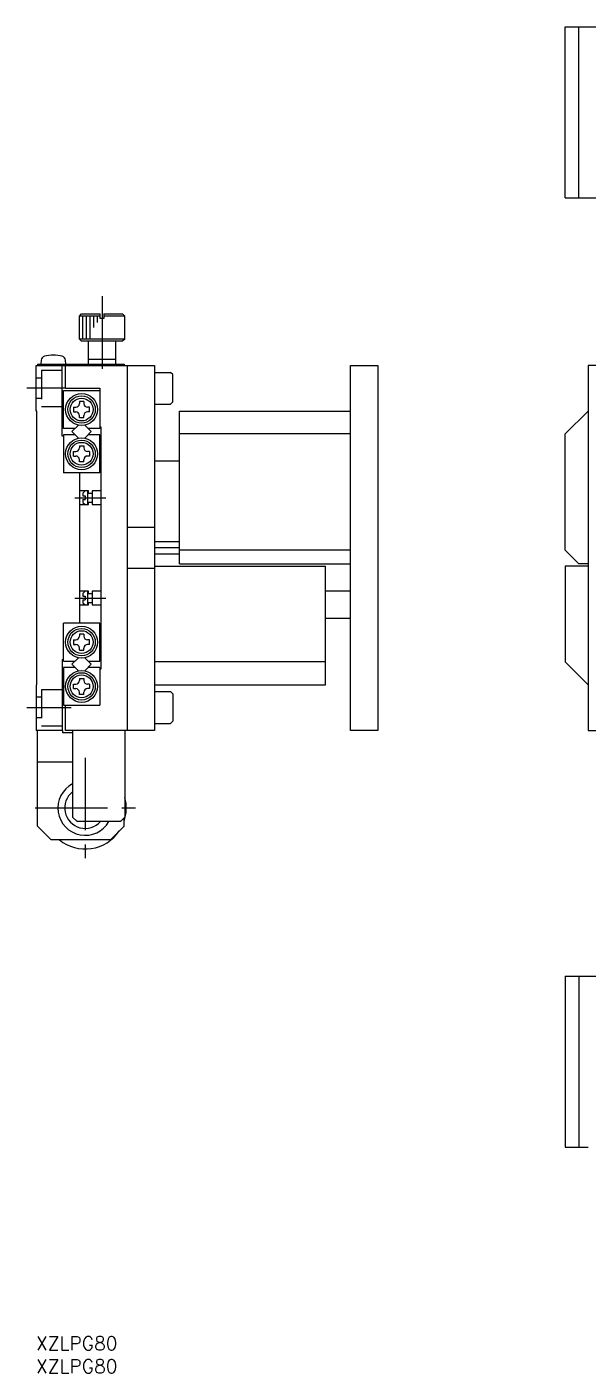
# Model space of a CAD drawing. Extents: x -2 to 365, y -8 to 319.
# Drawn here: x -2 to 121.1, y -8 to 287.1 of the extents above; entities that cross this region are included whole.
import ezdxf

# ---------------------------------------------------------------- set-up
doc = ezdxf.new("R2010")
doc.units = 0
doc.header["$LTSCALE"] = 0.5
doc.linetypes.add('CENTER', pattern=[50.8, 31.75, -6.35, 6.35, -6.35])
doc.linetypes.add('DASHED', pattern=[19.05, 12.7, -6.35])
for name, color, linetype in [('MSM_CENTER', 1, 'CENTER'), ('MSM_CONTINUOUS', 7, 'CONTINUOUS'), ('MSM_DASHED', 4, 'DASHED'), ('MSM_NARROW', 5, 'CONTINUOUS'), ('MSM_PART_NUMBER', 7, 'CONTINUOUS')]:
    doc.layers.add(name, color=color, linetype=linetype)
doc.styles.get("Standard").update_dxf_attribs({"font": 'txt.shx', "height": 3, "bigfont": 'bigfont.shx'})

# ---------------------------------------------------------------- blocks, each defined once
blk = doc.blocks.new('*U2')
at = {"layer": 'MSM_PART_NUMBER'}
blk.add_text('XZLPG80', height=3, dxfattribs=at).set_placement((0, -3))
blk = doc.blocks.new('*U3')
at = {"layer": 'MSM_PART_NUMBER'}
blk.add_text('XZLPG80', height=3, dxfattribs=at).set_placement((0, -8))

msp = doc.modelspace()

# ---------------------------------------------------------------- linework, layer by layer
at = {"layer": 'MSM_CENTER'}
for p, q in [((14.499997, 228.071057), (14.499997, 210.808803)), ((6.499997, 207.903058), (-2, 207.903057)), ((8.5, 183.903057), (15.299998, 183.903057)), ((8.5, 161.903057), (15.299998, 161.903057)), ((-2, 137.903057), (7.7, 137.903057)), ((10.799998, 126.903056), (10.799998, 104.903056)), ((-0.200002, 115.903056), (21.799998, 115.903056))]:
    msp.add_line(p, q, dxfattribs=at)
at = {"layer": 'MSM_CONTINUOUS'}
for p, q in [((116.091477, 287.134723), (206.091471, 287.134723)), ((116.091477, 249.634718), (116.091477, 287.134723)), ((119.091477, 249.634718), (119.091477, 287.134723)), ((116.091477, 249.634718), (206.091474, 249.634718)), ((9.5, 223.703056), (10, 224.203055)), ((9.5, 218.703056), (9.5, 223.703056)), ((14.100008, 223.703052), (9.500004, 223.703052)), ((10.000004, 224.203055), (14.100005, 224.203055)), ((14.100005, 223.203056), (14.100005, 224.203052)), ((14.900005, 223.203056), (14.100005, 223.203056)), ((14.900005, 224.203052), (14.900005, 223.203056)), ((14.900008, 224.203055), (19, 224.203055)), ((19.500003, 223.703052), (14.900008, 223.703052)), ((19, 224.203055), (19.5, 223.703056)), ((19.5, 218.703056), (19.5, 223.703056)), ((19.5, 218.703056), (9.5, 218.703056)), ((10, 218.203056), (9.5, 218.703056)), ((19.5, 218.703056), (19, 218.203056)), ((19, 218.203056), (10, 218.203056)), ((11.499997, 213.203059), (11.499997, 218.203056)), ((17.5, 213.203059), (17.5, 218.203056)), ((-0.000002, 212.903059), (20, 212.903059)), ((0, 202.903057), (0, 212.903057)), ((0.3, 213.203059), (0.3, 212.903059)), ((0.3, 213.203059), (19.3, 213.203059)), ((1.124125, 214.050308), (1.05, 213.203059)), ((5.7, 197.403057), (5.7, 212.903057)), ((6.55, 213.203059), (6.475875, 214.050308)), ((6.499997, 207.903059), (6.499997, 212.903059)), ((17.5, 214.203059), (11.499997, 214.203059)), ((19.3, 213.203059), (19.3, 212.903059)), ((20, 212.903059), (20, 132.903057)), ((20, 212.903056), (26.000003, 212.903056)), ((26.000003, 212.90305), (26.000003, 132.903061)), ((69.000004, 212.903056), (74.999997, 212.903056)), ((69.000004, 132.903061), (69.000004, 212.903056)), ((74.999997, 212.903056), (74.999997, 132.903061)), ((201.091471, 212.903062), (121.091472, 212.903062)), ((121.091472, 212.903062), (121.091472, 132.903057)), ((26, 211.403056), (29.5, 211.403056)), ((30, 210.903056), (29.5, 211.403056)), ((30, 204.903057), (30, 210.903056)), ((6, 199.103057), (6, 207.403057)), ((6, 207.403057), (14, 207.403057)), ((6.499997, 207.903058), (14, 207.903059)), ((14, 207.903059), (14, 199.103057)), ((8.25, 203.753057), (8.25, 202.753056)), ((8.25, 203.753057), (8.7, 203.753057)), ((10.5, 205.003056), (9.499999, 205.003056)), ((9.499999, 205.003056), (9.499999, 204.553057)), ((10.5, 205.003056), (10.5, 204.553057)), ((11.749999, 203.753057), (11.3, 203.753057)), ((11.749999, 202.753056), (11.749999, 203.753057)), ((26, 204.403057), (29.5, 204.403057)), ((30, 204.903057), (29.5, 204.403057)), ((0.2, 202.903057), (0, 202.903057)), ((0.2, 142.903057), (0.2, 202.903057)), ((8.25, 202.753056), (8.7, 202.753056)), ((9.499999, 201.503057), (9.499999, 201.953057)), ((9.499999, 201.503057), (10.5, 201.503057)), ((10.5, 201.503057), (10.5, 201.953057)), ((11.749999, 202.753056), (11.3, 202.753056)), ((31.5, 202.903057), (69.000004, 202.903057)), ((31.5, 169.403055), (31.5, 202.903053)), ((116.091473, 197.903063), (121.091472, 202.903063)), ((8.57868, 199.103057), (6, 199.103057)), ((7.87868, 198.403057), (9.299498, 199.823875)), ((9.299498, 196.982239), (7.87868, 198.403057)), ((10.700501, 199.823875), (12.12132, 198.403057)), ((12.12132, 198.403057), (10.700501, 196.982239)), ((14, 199.103057), (11.42132, 199.103057)), ((14.299998, 199.403057), (14, 199.403057)), ((14.299998, 146.403057), (14.299998, 199.403057)), ((69.000004, 197.903057), (31.5, 197.903057)), ((116.091473, 172.403061), (116.091473, 197.903063)), ((6, 197.403057), (5.7, 197.403057)), ((8.57868, 197.703057), (6, 197.703057)), ((6, 197.703057), (6, 189.403057)), ((9.499999, 195.303057), (10.5, 195.303057)), ((9.499999, 195.303057), (9.499999, 194.853057)), ((10.5, 195.303057), (10.5, 194.853057)), ((14, 197.703057), (11.42132, 197.703057)), ((14, 189.403057), (14, 197.703057)), ((8.25, 193.053057), (8.25, 194.053058)), ((8.25, 194.053058), (8.7, 194.053058)), ((8.25, 193.053057), (8.7, 193.053057)), ((9.499999, 191.803058), (9.499999, 192.253057)), ((10.5, 191.803058), (10.5, 192.253057)), ((11.749999, 194.053058), (11.3, 194.053058)), ((11.749999, 193.053057), (11.3, 193.053057)), ((11.749999, 194.053058), (11.749999, 193.053057)), ((31.5, 191.903054), (26.000003, 191.903054)), ((14, 189.403057), (6, 189.403057)), ((10.5, 191.803058), (9.499999, 191.803058)), ((9.5, 189.403057), (9.5, 156.403057)), ((11.5, 185.403058), (9.5, 185.403058)), ((10.299998, 184.903057), (10.799999, 185.403058)), ((10.299998, 184.903057), (10.299998, 184.303057)), ((10.299998, 184.303057), (10.799999, 184.303057)), ((10.299998, 183.503058), (10.299998, 182.903057)), ((10.299998, 183.503058), (10.799999, 183.503058)), ((10.799999, 184.303057), (10.799999, 183.503058)), ((11.299998, 185.403058), (11.299998, 182.403057)), ((11.299998, 184.903057), (12.299998, 184.903057)), ((11.5, 184.903057), (11.5, 185.403058)), ((14.299998, 185.403058), (12.299998, 185.403058)), ((12.299998, 185.403058), (12.299998, 182.403057)), ((9.5, 182.403057), (11.5, 182.403057)), ((10.299998, 182.903057), (10.799999, 182.403057)), ((12.299998, 182.903057), (11.299998, 182.903057)), ((11.5, 182.403057), (11.5, 182.903057)), ((12.299998, 182.403057), (14.299998, 182.403057)), ((26.000003, 177.403055), (20, 177.403055)), ((31.5, 174.274377), (26.000003, 174.274377)), ((31.5, 172.903055), (26.000003, 172.903055)), ((31.5, 171.531736), (26.000003, 171.531736)), ((69.000004, 172.403055), (31.5, 172.403055)), ((116.091473, 172.403061), (119.091473, 169.403058)), ((26.000003, 168.403055), (20, 168.403055)), ((26.000003, 168.903055), (63.499998, 168.903055)), ((31.5, 169.403055), (69.000004, 169.403055)), ((63.499998, 142.90306), (63.499998, 168.903055)), ((121.091472, 168.903058), (116.091473, 168.903058)), ((116.091473, 168.903058), (116.091473, 147.903063)), ((121.091472, 169.403058), (119.091473, 169.403058)), ((11.5, 163.403058), (9.5, 163.403058)), ((10.299998, 162.903057), (10.799999, 163.403058)), ((10.299998, 162.903057), (10.299998, 162.303057)), ((11.299998, 163.403058), (11.299998, 160.403057)), ((11.299998, 162.903057), (12.299998, 162.903057)), ((11.5, 162.903057), (11.5, 163.403058)), ((14.299998, 163.403058), (12.299998, 163.403058)), ((12.299998, 163.403058), (12.299998, 160.403057)), ((69.000004, 163.403056), (63.499998, 163.403056)), ((9.5, 160.403057), (11.5, 160.403057)), ((10.299998, 162.303057), (10.799999, 162.303057)), ((10.299998, 161.503058), (10.299998, 160.903057)), ((10.299998, 161.503058), (10.799999, 161.503058)), ((10.299998, 160.903057), (10.799999, 160.403057)), ((10.799999, 162.303057), (10.799999, 161.503058)), ((12.299998, 160.903057), (11.299998, 160.903057)), ((11.5, 160.403057), (11.5, 160.903057)), ((12.299998, 160.403057), (14.299998, 160.403057)), ((69.000004, 157.403056), (63.499998, 157.403056)), ((6, 148.103057), (6, 156.403057)), ((14, 156.403057), (6, 156.403057)), ((10.5, 154.003056), (9.499999, 154.003056)), ((9.499999, 154.003056), (9.499999, 153.553057)), ((10.5, 154.003056), (10.5, 153.553057)), ((14, 148.103057), (14, 156.403057)), ((8.25, 152.753057), (8.25, 151.753056)), ((8.25, 152.753057), (8.7, 152.753057)), ((8.25, 151.753056), (8.7, 151.753056)), ((9.499999, 150.503057), (9.499999, 150.953057)), ((10.5, 150.503057), (10.5, 150.953057)), ((11.749999, 152.753057), (11.3, 152.753057)), ((11.749999, 151.753056), (11.3, 151.753056)), ((11.749999, 151.753056), (11.749999, 152.753057)), ((6, 148.403057), (5.7, 148.403057)), ((5.7, 148.403057), (5.7, 132.903057)), ((6, 148.103057), (8.57868, 148.103057)), ((9.299498, 148.823875), (7.87868, 147.403057)), ((9.499999, 150.503057), (10.5, 150.503057)), ((12.12132, 147.403057), (10.700501, 148.823875)), ((11.42132, 148.103057), (14, 148.103057)), ((63.499998, 147.90306), (26.000003, 147.90306)), ((116.091473, 147.903063), (121.091472, 142.903057)), ((8.57868, 146.703057), (6, 146.703057)), ((6, 146.703057), (6, 138.403057)), ((7.87868, 147.403057), (9.299498, 145.982239)), ((10.700501, 145.982239), (12.12132, 147.403057)), ((14, 146.703057), (11.42132, 146.703057)), ((14, 146.703057), (14, 138.403057)), ((14, 146.403057), (14.299998, 146.403057)), ((0, 142.903057), (0, 132.903057)), ((0.2, 142.903057), (0, 142.903057)), ((8.25, 142.053057), (8.25, 143.053058)), ((8.25, 143.053058), (8.7, 143.053058)), ((8.25, 142.053057), (8.7, 142.053057)), ((9.499999, 144.303057), (10.5, 144.303057)), ((9.499999, 144.303057), (9.499999, 143.853057)), ((10.5, 144.303057), (10.5, 143.853057)), ((11.749999, 143.053058), (11.3, 143.053058)), ((11.749999, 142.053057), (11.3, 142.053057)), ((11.749999, 143.053058), (11.749999, 142.053057)), ((26.000003, 142.90306), (63.499998, 142.90306)), ((9.499999, 140.803058), (9.499999, 141.253057)), ((10.5, 140.803058), (9.499999, 140.803058)), ((10.5, 140.803058), (10.5, 141.253057)), ((26, 141.403058), (29.5, 141.403058)), ((30, 140.903058), (29.5, 141.403058)), ((30, 140.903058), (30, 134.903059)), ((6, 138.403057), (14, 138.403057)), ((6.500001, 132.903057), (6.500001, 138.403057)), ((5.799998, 132.903057), (0, 132.903057)), ((0.299998, 111.903057), (0.299998, 132.903057)), ((5.799998, 132.903057), (5.799998, 132.403056)), ((20, 132.903057), (6.500001, 132.903057)), ((8, 132.903057), (8, 113.903056)), ((19.500001, 132.903057), (19.500001, 113.903056)), ((26.000003, 132.903061), (20, 132.903061)), ((26, 134.403059), (29.5, 134.403059)), ((30, 134.903059), (29.5, 134.403059)), ((74.999997, 132.903061), (69.000004, 132.903061)), ((121.091472, 132.903057), (201.091471, 132.903057)), ((8, 132.403056), (5.799998, 132.403056)), ((8, 125.903056), (0.299998, 125.903056)), ((9, 112.903056), (8, 113.903056)), ((18.5, 112.903056), (9, 112.903056)), ((19.500001, 113.903056), (18.5, 112.903056)), ((19.299997, 111.903057), (19.299997, 113.703052)), ((3.299998, 108.903057), (0.299998, 111.903057)), ((19.299997, 111.903057), (16.299998, 108.903057)), ((16.299998, 108.903057), (3.299998, 108.903057)), ((116.09148, 79.000006), (206.091477, 79.000006)), ((116.09148, 79.000006), (116.09148, 41.500002)), ((119.09148, 79.000006), (119.09148, 41.500002)), ((116.09148, 41.500002), (121.091479, 41.500002))]:
    msp.add_line(p, q, dxfattribs=at)
for centre, radius in [((10, 203.253057), 3.499999), ((10, 203.253057), 3.000001), ((10, 203.253057), 2.5), ((10, 193.553057), 3.499999), ((10, 193.553057), 3.000001), ((10, 193.553057), 2.5), ((10, 152.253057), 3.499999), ((10, 152.253057), 3.000001), ((10, 152.253057), 2.5), ((10, 142.553057), 3.499999), ((10, 142.553057), 3.000001), ((10, 142.553057), 2.5)]:
    msp.add_circle(centre, radius, dxfattribs=at)
for centre, radius, start, end in [((2.120319, 213.963152), 1, 106.257028, 175), ((3.8, 208.203059), 7, 73.742972, 106.257028), ((5.479681, 213.963152), 1, 5, 73.742972), ((8.7, 204.553057), 0.799999, 270, 0), ((11.3, 204.553057), 0.799999, 180, 270), ((8.7, 201.953057), 0.799999, 0, 90), ((11.3, 201.953057), 0.799999, 90, 180), ((8.7, 194.853057), 0.799999, 270, 0), ((11.3, 194.853057), 0.799999, 180, 270), ((8.7, 192.253057), 0.799999, 0, 90), ((11.3, 192.253057), 0.799999, 90, 180), ((8.7, 153.553057), 0.799999, 270, 0), ((11.3, 153.553057), 0.799999, 180, 270), ((8.7, 150.953057), 0.799999, 0, 90), ((11.3, 150.953057), 0.799999, 90, 180), ((8.7, 143.853057), 0.799999, 270, 0), ((8.7, 141.253057), 0.799999, 0, 90), ((11.3, 143.853057), 0.799999, 180, 270), ((11.3, 141.253057), 0.799999, 90, 180), ((10.799998, 115.903056), 6, 117.818118, 330), ((10.799998, 115.903056), 4.5, 128.478563, 318.189685), ((10.799998, 115.903056), 9, 340.811844, 14.835037), ((10.799998, 115.903056), 9, 231.057549, 325.859351)]:
    msp.add_arc(centre, radius, start, end, dxfattribs=at)
at = {"layer": 'MSM_DASHED'}
for p, q in [((1.2, 210.153057), (0, 210.153057)), ((1.2, 211.903057), (5.7, 211.903057)), ((1.2, 211.903057), (1.2, 203.903057)), ((1.2, 205.653057), (0, 205.653057)), ((1.2, 203.903057), (5.7, 203.903057)), ((1.2, 141.903057), (5.7, 141.903057)), ((1.2, 141.903057), (1.2, 133.903057)), ((1.2, 140.153057), (0, 140.153057)), ((1.2, 135.653057), (0, 135.653057)), ((1.2, 133.903057), (5.7, 133.903057))]:
    msp.add_line(p, q, dxfattribs=at)
at = {"layer": 'MSM_NARROW'}
for p, q in [((10.299994, 218.703052), (10.299994, 223.703052)), ((11.099994, 218.703052), (11.099994, 223.703052)), ((11.899994, 218.703052), (11.899994, 223.703052)), ((12.699994, 221.204045), (12.699994, 223.703052)), ((13.499994, 222.329612), (13.499994, 223.703052))]:
    msp.add_line(p, q, dxfattribs=at)

# ---------------------------------------------------------------- block references
at = {"layer": 'MSM_CONTINUOUS'}
for name in ['*U2', '*U3']:
    msp.add_blockref(name, (0, 0), dxfattribs=at)

doc.saveas('drawing.dxf')
